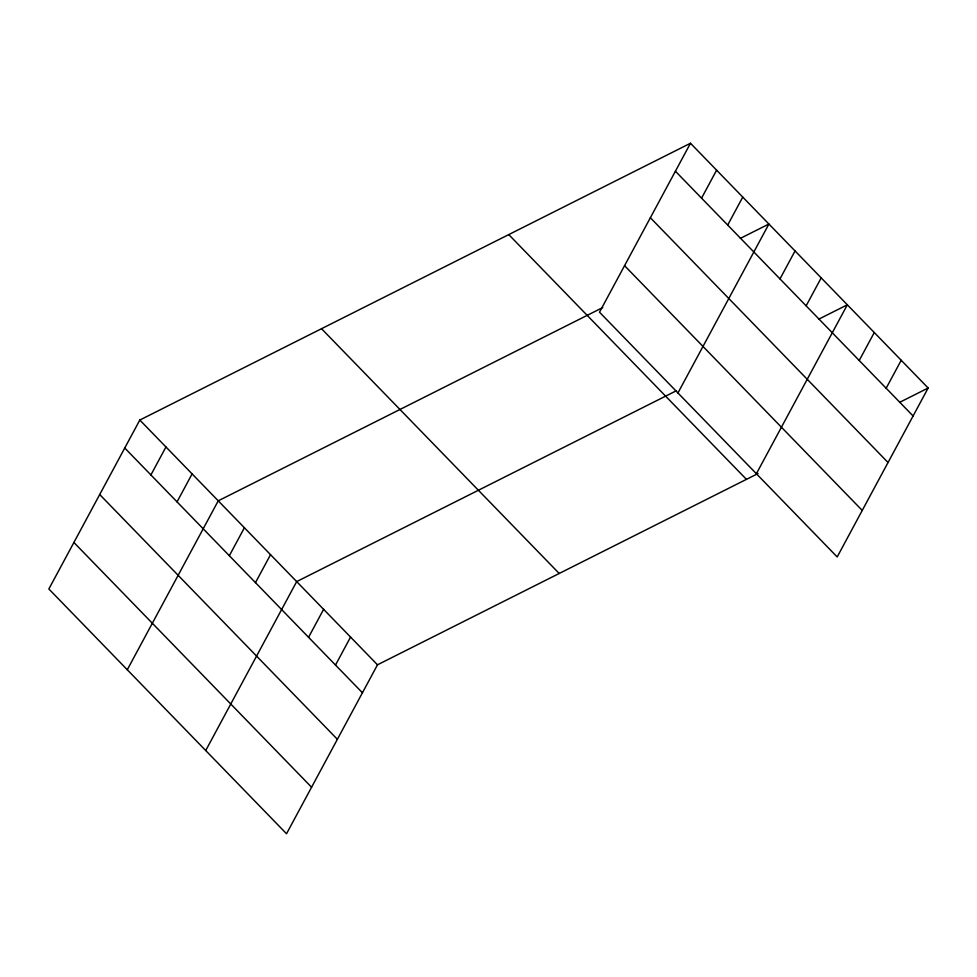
<?xml version="1.0" encoding="UTF-8"?>
<svg xmlns="http://www.w3.org/2000/svg" width="977" height="977" viewBox="0 0 977 977"><rect width="100%" height="100%" fill="white"/><g stroke="black" fill="none" stroke-linecap="round" stroke-linejoin="round"><path stroke-width="1.47" d="M690.47 143.253L599.512 312.188L837.191 556.951L928.15 388.016L690.47 143.253L139.809 420.049L48.85 588.984L286.53 833.747L377.488 664.812L758.115 473.491M150.898 474.944L165.956 446.977M177.045 501.86L192.103 473.894M127.291 669.758L218.25 500.822L602.76 307.535M229.339 555.718L244.397 527.751M255.473 582.634L270.531 554.667M205.72 750.531L296.678 581.596L676.011 390.922M308.561 637.297L323.619 609.33M335.502 665.044L350.56 637.077M701.559 198.148L716.617 170.169M727.694 225.064L742.764 197.098M677.94 392.962L768.899 224.026L740.346 238.376M779.988 278.909L795.046 250.942M806.135 305.838L821.193 277.871M756.381 473.735L847.34 304.8L818.787 319.149M859.21 360.501L874.281 332.534M886.151 388.248L901.209 360.281M899.597 402.365L928.15 388.016M675.412 171.219L913.092 415.982M650.364 217.737L888.044 462.5M624.559 265.671L862.239 510.434M508.748 234.59L746.428 479.365M321.531 328.712L559.21 573.475M139.809 420.049L377.488 664.812M124.751 448.016L362.43 692.778M99.703 494.533L337.383 739.296M73.898 542.467L311.578 787.23"/></g></svg>
